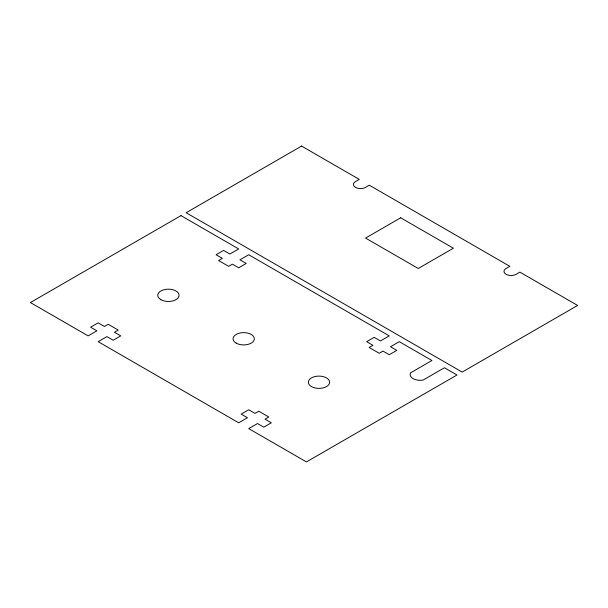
<?xml version="1.0" encoding="UTF-8"?>
<svg xmlns="http://www.w3.org/2000/svg" width="608" height="608" viewBox="0 0 608 608"><rect width="100%" height="100%" fill="white"/><g stroke="black" fill="none" stroke-linecap="round" stroke-linejoin="round"><path stroke-width="0.91" d="M180.964 215.627L30.4 302.556L88.114 335.882L96.9 330.805L90.622 327.188L98.154 322.84L104.424 326.466L108.194 324.292L118.226 330.083L114.464 332.257L120.741 335.882L113.21 340.229L106.94 336.604L98.154 341.673L238.678 422.803L247.464 417.734L241.186 414.116L248.718 409.769L254.988 413.387L258.757 411.213L268.789 417.012L265.027 419.186L271.305 422.803L263.773 427.15L257.503 423.533L248.718 428.602L306.432 461.92L456.996 374.999L444.448 367.749L423.122 380.068A10.055 5.806 0 0 1 413.083 378.617A10.055 5.806 0 0 1 410.575 372.826L431.9 360.506L399.281 341.673L390.496 346.742L396.773 350.368L389.242 354.715L382.972 351.09L379.202 353.263L369.17 347.472L372.932 345.298L366.654 341.673L374.186 337.326L380.456 340.951L389.242 335.882L248.718 254.744L239.932 259.821L246.21 263.439L238.678 267.786L232.408 264.161L228.638 266.334L218.606 260.543L222.368 258.37L216.091 254.744L223.622 250.405L229.9 254.022L238.678 248.953L180.964 215.627M301.568 146.08L186.139 212.724L462.171 372.088L577.6 305.444L519.886 272.118L516.124 274.292A7.098 4.096 0 0 1 511.1 275.492L509.261 275.356A7.098 4.096 0 0 1 504.245 272.46L504.002 271.396A7.098 4.096 0 0 1 506.084 268.5L509.846 266.327L369.322 185.197L365.484 187.408A7.098 4.096 0 0 1 360.43 188.564L358.598 188.412A7.098 4.096 0 0 1 353.658 185.47L353.438 184.406A7.098 4.096 0 0 1 355.596 181.526L359.282 179.398L301.568 146.08M400.687 217.793L365.56 238.078L418.251 268.5L453.386 248.216L400.687 217.793M160.884 299.66A10.648 6.148 0 0 0 178.699 296.902A10.648 6.148 0 0 0 165.657 289.378A10.648 6.148 0 0 0 160.884 299.66M236.17 343.125A10.648 6.148 0 0 0 253.984 340.366A10.648 6.148 0 0 0 240.943 332.842A10.648 6.148 0 0 0 236.17 343.125M313.66 387.562A10.648 6.148 0 0 0 329.627 382.242A10.648 6.148 0 0 0 313.66 376.914A10.648 6.148 0 0 0 313.66 387.562"/></g></svg>
